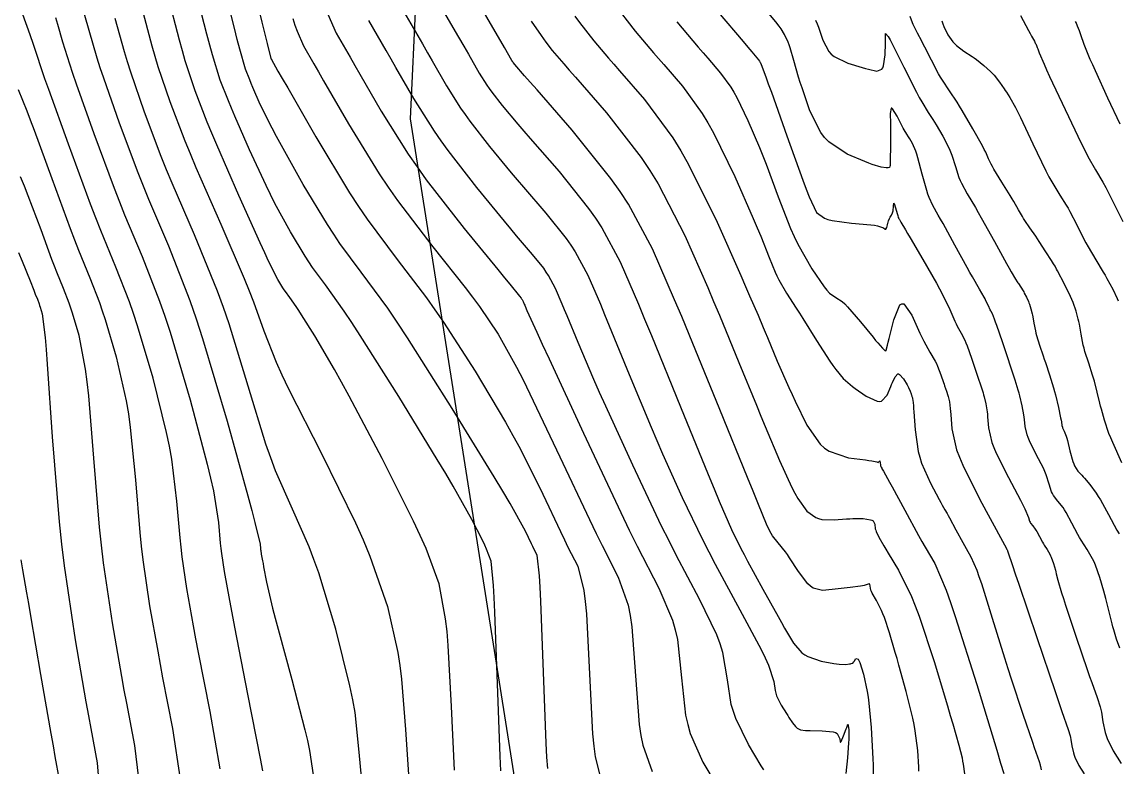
# Model space of a CAD drawing. Header units: metres. Extents: x 837476 to 838477, y 1189012 to 1191014.
# Drawn here: x 837639.7 to 837728.9, y 1190022.3 to 1190083 of the extents above; entities that cross this region are included whole.
import ezdxf

# ---------------------------------------------------------------- set-up
doc = ezdxf.new("R2010")
doc.units = ezdxf.units.M
doc.header["$LTSCALE"] = 0.3
for name, color, linetype in [('CORREDORVIA', 94, 'Continuous'), ('COTAS 10', 1, 'Continuous'), ('COTAS INT', 252, 'Continuous')]:
    doc.layers.add(name, color=color, linetype=linetype)

msp = doc.modelspace()

# ---------------------------------------------------------------- linework, layer by layer
at = {"layer": 'CORREDORVIA'}
msp.add_lwpolyline([(837910.676, 1191000.965), (838246.889, 1191005.3), (838347.391, 1190870.925), (838423.516, 1190628.699), (838450.215, 1190473.685), (838321.32, 1190375.615), (838242.09, 1190297.633), (838236.889, 1190068.622), (838166.593, 1189160.17), (837860.483, 1189307.124), (837593.191, 1189234.399), (837744.487, 1189686.609), (837700.859, 1189887.9), (837671.347, 1190075.087), (837676.273, 1190181.696), (837885.383, 1190229.429), (837983.184, 1190344.12), (837817.554, 1190502.187), (837798.033, 1190660.17), (837963.574, 1190795.982)], close=True, dxfattribs=at)
at = {"layer": 'COTAS 10'}
for points in [[(837678.684, 1190022.008), (837678.632, 1190023.2), (837678.428, 1190029.076), (837678.215, 1190034.934), (837678.157, 1190036.114), (837678.099, 1190037.102), (837677.895, 1190039.076), (837677.535, 1190040.037), (837677.379, 1190040.388), (837677.199, 1190040.775), (837676.344, 1190042.475), (837674.813, 1190045.188), (837674.206, 1190046.213), (837673.519, 1190047.356), (837670.379, 1190052.475), (837667.241, 1190057.456), (837666.556, 1190058.512), (837665.95, 1190059.428), (837664.426, 1190061.572), (837663.378, 1190062.981), (837663.071, 1190063.434), (837662.759, 1190063.915), (837661.572, 1190065.878), (837660.313, 1190068.204), (837659.955, 1190068.914), (837659.592, 1190069.652), (837658.247, 1190072.553), (837657.046, 1190075.304), (837656.774, 1190075.947), (837656.528, 1190076.538), (837655.861, 1190078.247), (837655.231, 1190080.286), (837655.008, 1190081.087), (837654.765, 1190081.99), (837653.715, 1190086.101)], [(837642.438, 1190083.326), (837642.609, 1190082.789), (837643.025, 1190081.346), (837643.574, 1190079.561), (837643.827, 1190078.808), (837644.125, 1190077.943), (837645.565, 1190073.886), (837647.22, 1190069.439), (837647.652, 1190068.329), (837648.073, 1190067.271), (837649.5, 1190063.886), (837650.922, 1190060.244), (837651.34, 1190059.024), (837651.768, 1190057.713), (837653.403, 1190052.212), (837654.794, 1190046.967), (837655.069, 1190045.817), (837655.296, 1190044.799), (837655.72, 1190042.212), (837655.856, 1190040.548), (837655.903, 1190040.112), (837655.953, 1190039.686), (837656.167, 1190038.236), (837656.606, 1190035.862), (837656.799, 1190034.854), (837657.022, 1190033.693), (837658.086, 1190028.236), (837659.101, 1190023.019), (837659.294, 1190022.011)], [(837684.715, 1190083.452), (837685.104, 1190082.916), (837686.255, 1190081.435), (837687.467, 1190080.019), (837687.896, 1190079.524), (837688.365, 1190078.984), (837690.395, 1190076.661), (837692.695, 1190073.537), (837693.334, 1190072.492), (837693.974, 1190071.369), (837696.296, 1190066.661), (837698.224, 1190062.328), (837698.617, 1190061.44), (837698.948, 1190060.687), (837699.635, 1190059.098), (837700.049, 1190058.096), (837700.209, 1190057.714), (837700.388, 1190057.287), (837701.2, 1190055.368), (837702.139, 1190053.219), (837702.399, 1190052.648), (837702.658, 1190052.087), (837703.597, 1190050.144), (837704.686, 1190048.596), (837705.041, 1190048.283), (837705.42, 1190048.021), (837706.981, 1190047.493), (837708.379, 1190047.319), (837708.655, 1190047.279), (837708.882, 1190047.244), (837709.303, 1190047.147), (837709.397, 1190047.11), (837709.419, 1190047.112), (837709.439, 1190047.12), (837709.495, 1190047.193), (837709.534, 1190047.242), (837709.542, 1190047.235), (837709.549, 1190047.219), (837709.567, 1190047.087), (837709.585, 1190046.917), (837709.592, 1190046.878), (837709.601, 1190046.841), (837709.639, 1190046.738), (837709.696, 1190046.637), (837709.717, 1190046.602), (837709.739, 1190046.564), (837709.836, 1190046.404), (837710.169, 1190045.808), (837710.34, 1190045.495), (837710.545, 1190045.119), (837711.569, 1190043.225), (837712.701, 1190041.153), (837712.975, 1190040.664), (837713.231, 1190040.211), (837714.01, 1190038.88), (837714.94, 1190036.706), (837715.29, 1190035.721), (837715.681, 1190034.57), (837717.43, 1190029.03), (837719.059, 1190023.674), (837719.374, 1190022.638), (837719.631, 1190021.797)], [(837700.096, 1190022.073), (837699.891, 1190022.414), (837698.854, 1190024.149), (837697.822, 1190026.252), (837697.62, 1190026.826), (837697.454, 1190027.396), (837697.157, 1190029.423), (837696.767, 1190031.647), (837696.543, 1190032.342), (837696.267, 1190033.071), (837694.852, 1190035.989), (837692.959, 1190039.57), (837692.383, 1190040.716), (837691.785, 1190041.93), (837689.436, 1190046.876), (837687.234, 1190051.685), (837686.729, 1190052.814), (837686.269, 1190053.854), (837684.983, 1190056.876), (837684.098, 1190059.041), (837683.89, 1190059.54), (837683.699, 1190059.997), (837683.143, 1190061.285), (837682.585, 1190062.319), (837682.392, 1190062.615), (837682.182, 1190062.915), (837681.285, 1190064.035), (837679.976, 1190065.57), (837679.507, 1190066.132), (837678.991, 1190066.754), (837676.743, 1190069.493), (837674.404, 1190072.507), (837673.831, 1190073.301), (837673.291, 1190074.079), (837671.612, 1190076.743), (837670.159, 1190079.267), (837669.761, 1190079.956), (837669.365, 1190080.642), (837667.952, 1190083.082)], [(837704.313, 1190083.121), (837704.44, 1190082.834), (837704.557, 1190082.546), (837704.898, 1190081.493), (837705.381, 1190080.558), (837705.588, 1190080.344), (837705.826, 1190080.15), (837706.948, 1190079.611), (837708.115, 1190079.263), (837708.381, 1190079.189), (837708.622, 1190079.125), (837709.288, 1190078.974), (837709.7, 1190079.122), (837709.781, 1190079.246), (837709.848, 1190079.406), (837709.971, 1190080.287), (837709.994, 1190081.235), (837709.998, 1190081.438), (837710, 1190081.615), (837710, 1190082.041), (837710.226, 1190081.777), (837710.371, 1190081.52), (837710.552, 1190081.182), (837711.504, 1190079.295), (837712.527, 1190077.265), (837712.752, 1190076.836), (837712.952, 1190076.466), (837713.465, 1190075.613), (837713.86, 1190075.028), (837713.986, 1190074.827), (837714.119, 1190074.609), (837714.659, 1190073.681), (837715.175, 1190072.67), (837715.293, 1190072.4), (837715.4, 1190072.134), (837715.698, 1190071.208), (837715.984, 1190070.32), (837716.084, 1190070.078), (837716.193, 1190069.837), (837716.663, 1190068.981), (837717.322, 1190067.871), (837717.551, 1190067.47), (837717.8, 1190067.03), (837718.866, 1190065.101), (837719.858, 1190063.297), (837720.059, 1190062.936), (837720.23, 1190062.633), (837720.581, 1190062.039), (837720.735, 1190061.816), (837720.781, 1190061.747), (837720.829, 1190061.676), (837721.012, 1190061.394), (837721.2, 1190061.083), (837721.251, 1190060.994), (837721.302, 1190060.903), (837721.479, 1190060.563), (837721.64, 1190060.208), (837721.68, 1190060.107), (837721.717, 1190060.005), (837721.836, 1190059.63), (837721.938, 1190059.215), (837721.965, 1190059.089), (837721.991, 1190058.957), (837722.081, 1190058.44), (837722.205, 1190057.833), (837722.252, 1190057.645), (837722.306, 1190057.448), (837722.546, 1190056.665), (837722.839, 1190055.783), (837722.926, 1190055.523), (837723.015, 1190055.257), (837723.356, 1190054.242), (837723.684, 1190053.189), (837723.765, 1190052.9), (837723.842, 1190052.612), (837724.085, 1190051.579), (837724.259, 1190050.731), (837724.293, 1190050.56), (837724.32, 1190050.416), (837724.368, 1190050.126), (837724.401, 1190049.985), (837724.419, 1190049.936), (837724.442, 1190049.882), (837724.557, 1190049.651), (837724.714, 1190049.247), (837724.763, 1190049.084), (837724.814, 1190048.899), (837725.02, 1190048.047), (837725.253, 1190047.19), (837725.322, 1190047.002), (837725.392, 1190046.835), (837725.66, 1190046.408), (837725.979, 1190046.066), (837726.082, 1190045.952), (837726.191, 1190045.83), (837726.636, 1190045.32), (837727.164, 1190044.6), (837727.325, 1190044.345), (837727.493, 1190044.067), (837728.154, 1190042.861), (837728.834, 1190041.609), (837729.015, 1190041.301)], [(837642.772, 1190021.262), (837642.422, 1190023.179), (837642.271, 1190024.038), (837642.095, 1190025.039), (837641.262, 1190029.84), (837640.435, 1190034.634), (837640.264, 1190035.631), (837640.117, 1190036.484), (837639.793, 1190038.371), (837639.66, 1190039.168)]]:
    msp.add_lwpolyline(points, dxfattribs=at)
at = {"layer": 'COTAS INT'}
for points in [[(837657.991, 1190088.003), (837659.242, 1190082.961), (837659.673, 1190081.224), (837659.979, 1190079.991), (837659.983, 1190079.983), (837659.985, 1190079.977), (837659.991, 1190079.963), (837660.555, 1190078.98), (837660.908, 1190078.365), (837661.346, 1190077.603), (837663.64, 1190073.612), (837666.388, 1190069.066), (837667.113, 1190067.953), (837667.822, 1190066.904), (837670.25, 1190063.64), (837672.641, 1190060.51), (837673.326, 1190059.545), (837674.02, 1190058.536), (837676.61, 1190054.539), (837679.068, 1190050.403), (837679.679, 1190049.308), (837680.259, 1190048.234), (837682.104, 1190044.539), (837683.543, 1190041.475), (837683.867, 1190040.8), (837684.16, 1190040.201), (837684.951, 1190038.663), (837685.453, 1190036.68), (837685.564, 1190035.8), (837685.662, 1190034.777), (837685.916, 1190029.886), (837686.168, 1190025.013), (837686.266, 1190024), (837686.375, 1190023.134), (837686.868, 1190021.223)], [(837682.507, 1190022.183), (837682.445, 1190023.118), (837682.385, 1190024.255), (837682.169, 1190030.041), (837681.96, 1190035.82), (837681.904, 1190036.953), (837681.848, 1190037.883), (837681.65, 1190039.554), (837681.387, 1190040.067), (837681.289, 1190040.267), (837681.181, 1190040.492), (837680.701, 1190041.513), (837679.452, 1190043.767), (837678.858, 1190044.769), (837678.158, 1190045.936), (837674.732, 1190051.513), (837671.089, 1190057.258), (837670.25, 1190058.53), (837669.485, 1190059.663), (837667.338, 1190062.606), (837665.6, 1190064.942), (837665.092, 1190065.694), (837664.573, 1190066.49), (837662.606, 1190069.745), (837660.83, 1190072.903), (837660.431, 1190073.639), (837660.073, 1190074.316), (837659.119, 1190076.258), (837658.515, 1190077.64), (837658.379, 1190077.963), (837658.256, 1190078.261), (837657.92, 1190079.119), (837657.452, 1190080.755), (837657.245, 1190081.543), (837657.004, 1190082.475), (837655.853, 1190087.052)], [(837712.726, 1190021.967), (837712.712, 1190022.308), (837712.634, 1190023.65), (837712.428, 1190025.258), (837712.334, 1190025.765), (837712.223, 1190026.3), (837711.692, 1190028.459), (837711.098, 1190030.611), (837710.948, 1190031.142), (837710.804, 1190031.644), (837710.338, 1190033.225), (837709.915, 1190034.483), (837709.799, 1190034.781), (837709.682, 1190035.058), (837709.265, 1190035.881), (837708.932, 1190036.473), (837708.87, 1190036.605), (837708.82, 1190036.723), (837708.748, 1190037.034), (837708.73, 1190037.191), (837708.715, 1190037.213), (837708.696, 1190037.225), (837708.589, 1190037.19), (837708.281, 1190037.091), (837708.135, 1190037.063), (837707.963, 1190037.034), (837707.12, 1190036.927), (837706.157, 1190036.825), (837705.909, 1190036.798), (837705.669, 1190036.773), (837704.869, 1190036.691), (837704.115, 1190036.882), (837703.904, 1190037.028), (837703.692, 1190037.215), (837702.918, 1190038.231), (837702.2, 1190039.354), (837702.024, 1190039.609), (837701.857, 1190039.84), (837700.907, 1190040.99), (837700.8, 1190041.148), (837700.699, 1190041.313), (837700.373, 1190041.96), (837699.605, 1190043.83), (837699.224, 1190044.766), (837698.771, 1190045.882), (837696.524, 1190051.42), (837694.026, 1190057.516), (837693.414, 1190058.983), (837692.836, 1190060.354), (837691.035, 1190064.511), (837689.075, 1190068.14), (837688.397, 1190069.18), (837687.66, 1190070.234), (837684.511, 1190074.166), (837681.646, 1190077.434), (837681.089, 1190078.071), (837680.634, 1190078.591), (837679.845, 1190079.5), (837679.734, 1190079.643), (837679.706, 1190079.681), (837679.681, 1190079.718), (837679.601, 1190079.845), (837678.995, 1190080.889), (837675.931, 1190086.175)], [(837674.93, 1190022.045), (837674.675, 1190027.227), (837674.418, 1190032.204), (837674.317, 1190033.341), (837674.204, 1190034.373), (837673.685, 1190037.227), (837672.605, 1190040.112), (837672.138, 1190041.163), (837671.596, 1190042.324), (837669.032, 1190047.426), (837666.341, 1190052.497), (837665.72, 1190053.639), (837665.153, 1190054.666), (837663.551, 1190057.426), (837662.477, 1190059.13), (837662.243, 1190059.491), (837662.036, 1190059.804), (837661.514, 1190060.538), (837661.155, 1190061.02), (837661.051, 1190061.175), (837660.944, 1190061.339), (837660.538, 1190062.011), (837659.797, 1190063.505), (837659.478, 1190064.188), (837659.111, 1190064.987), (837657.375, 1190068.848), (837655.576, 1190072.967), (837655.169, 1190073.93), (837654.801, 1190074.816), (837653.802, 1190077.375), (837653.009, 1190079.818), (837652.772, 1190080.631), (837652.527, 1190081.504), (837651.577, 1190085.15)], [(837673.271, 1190085.144), (837675.255, 1190081.722), (837675.679, 1190080.989), (837676.05, 1190080.349), (837676.938, 1190078.811), (837677.551, 1190077.838), (837677.748, 1190077.554), (837677.957, 1190077.264), (837678.811, 1190076.164), (837680.087, 1190074.645), (837680.562, 1190074.091), (837681.089, 1190073.48), (837683.435, 1190070.789), (837685.834, 1190067.794), (837686.395, 1190066.992), (837686.912, 1190066.2), (837688.404, 1190063.435), (837689.889, 1190059.991), (837690.4, 1190058.771), (837690.955, 1190057.435), (837693.322, 1190051.647), (837695.57, 1190046.134), (837696.051, 1190044.971), (837696.47, 1190043.965), (837697.469, 1190041.647), (837698.224, 1190040.117), (837698.489, 1190039.608), (837698.777, 1190039.062), (837700.02, 1190036.785), (837701.255, 1190034.581), (837701.539, 1190034.082), (837701.797, 1190033.631), (837702.521, 1190032.405), (837703.206, 1190031.623), (837703.439, 1190031.452), (837703.692, 1190031.302), (837704.763, 1190030.925), (837705.799, 1190030.734), (837706.028, 1190030.701), (837706.233, 1190030.677), (837706.768, 1190030.661), (837707.082, 1190030.703), (837707.148, 1190030.715), (837707.205, 1190030.728), (837707.336, 1190030.777), (837707.42, 1190030.866), (837707.448, 1190030.904), (837707.478, 1190030.947), (837707.602, 1190031.153), (837707.779, 1190031.107), (837707.842, 1190030.992), (837707.911, 1190030.831), (837708.209, 1190029.882), (837708.511, 1190028.461), (837708.582, 1190028.003), (837708.647, 1190027.517), (837708.837, 1190025.531), (837708.956, 1190023.497), (837708.976, 1190022.982), (837708.991, 1190022.487), (837709.002, 1190020.871)], [(837644.452, 1190084.76), (837645.163, 1190082.297), (837645.812, 1190080.046), (837646.063, 1190079.264), (837646.346, 1190078.412), (837647.624, 1190074.758), (837649.14, 1190070.727), (837649.572, 1190069.637), (837650.009, 1190068.558), (837651.633, 1190064.758), (837653.374, 1190060.299), (837653.886, 1190058.805), (837654.41, 1190057.199), (837656.411, 1190050.463), (837658.093, 1190044.386), (837658.415, 1190043.195), (837658.676, 1190042.217), (837659.103, 1190040.463), (837659.132, 1190040.115), (837659.142, 1190040.023), (837659.152, 1190039.934), (837659.197, 1190039.63), (837659.294, 1190039.108), (837659.337, 1190038.882), (837659.388, 1190038.619), (837659.63, 1190037.375), (837660.121, 1190035.258), (837660.328, 1190034.445), (837660.566, 1190033.534), (837661.682, 1190029.427), (837662.749, 1190025.35), (837662.956, 1190024.459), (837663.125, 1190023.671), (837663.415, 1190021.682)], [(837649.439, 1190084.199), (837650.289, 1190081.018), (837650.536, 1190080.175), (837650.788, 1190079.349), (837651.743, 1190076.502), (837652.981, 1190073.303), (837653.412, 1190072.254), (837653.882, 1190071.134), (837655.897, 1190066.502), (837657.812, 1190062.075), (837658.218, 1190061.084), (837658.571, 1190060.195), (837659.395, 1190057.833), (837660.404, 1190055.267), (837660.873, 1190054.249), (837661.424, 1190053.099), (837664.097, 1190047.833), (837666.874, 1190042.191), (837667.49, 1190040.803), (837668.04, 1190039.49), (837669.476, 1190035.379), (837670.308, 1190031.644), (837670.478, 1190030.568), (837670.622, 1190029.475), (837670.922, 1190025.379), (837671.228, 1190020.891)], [(837664.229, 1190084.489), (837665.293, 1190082.052), (837666.42, 1190080.101), (837666.802, 1190079.44), (837667.213, 1190078.726), (837668.949, 1190075.708), (837671.161, 1190072.199), (837671.873, 1190071.175), (837672.627, 1190070.128), (837675.708, 1190066.157), (837678.443, 1190062.808), (837678.98, 1190062.153), (837679.42, 1190061.616), (837680.21, 1190060.658), (837680.356, 1190060.476), (837680.39, 1190060.427), (837680.422, 1190060.378), (837680.513, 1190060.21), (837680.604, 1190059.999), (837680.635, 1190059.925), (837680.669, 1190059.843), (837680.813, 1190059.49), (837681.618, 1190057.714), (837682.068, 1190056.735), (837682.616, 1190055.545), (837685.419, 1190049.49), (837688.455, 1190043.035), (837689.151, 1190041.593), (837689.785, 1190040.3), (837691.551, 1190036.881), (837692.662, 1190034.274), (837692.883, 1190033.495), (837693.066, 1190032.691), (837693.41, 1190029.577), (837693.736, 1190026.528), (837693.906, 1190025.765), (837694.111, 1190025.036), (837695.143, 1190022.697), (837696.296, 1190020.75)], [(837687.863, 1190084.492), (837689.635, 1190082.211), (837691.116, 1190080.471), (837691.533, 1190079.987), (837691.952, 1190079.501), (837693.488, 1190077.737), (837695.085, 1190075.533), (837695.543, 1190074.771), (837696.007, 1190073.943), (837697.737, 1190070.402), (837699.246, 1190066.972), (837699.57, 1190066.214), (837699.855, 1190065.538), (837700.545, 1190063.791), (837701.022, 1190062.614), (837701.171, 1190062.298), (837701.328, 1190061.987), (837701.958, 1190060.9), (837702.746, 1190059.663), (837703.002, 1190059.257), (837703.276, 1190058.823), (837704.401, 1190057.027), (837705.483, 1190055.351), (837705.728, 1190054.993), (837705.95, 1190054.682), (837706.555, 1190053.94), (837707.118, 1190053.45), (837707.313, 1190053.297), (837707.525, 1190053.136), (837708.433, 1190052.493), (837709.315, 1190052.086), (837709.511, 1190052.074), (837709.686, 1190052.106), (837710.141, 1190052.586), (837710.434, 1190053.282), (837710.506, 1190053.451), (837710.573, 1190053.609), (837710.785, 1190054.093), (837711.003, 1190054.319), (837711.075, 1190054.314), (837711.151, 1190054.28), (837711.47, 1190053.916), (837711.767, 1190053.425), (837711.83, 1190053.312), (837711.885, 1190053.209), (837712.015, 1190052.916), (837712.083, 1190052.709), (837712.1, 1190052.66), (837712.115, 1190052.614), (837712.161, 1190052.476), (837712.197, 1190052.361), (837712.206, 1190052.33), (837712.214, 1190052.298), (837712.241, 1190052.186), (837712.28, 1190051.745), (837712.297, 1190051.507), (837712.316, 1190051.218), (837712.406, 1190049.757), (837712.662, 1190048.002), (837712.786, 1190047.529), (837712.933, 1190047.062), (837713.656, 1190045.418), (837714.37, 1190044.107), (837714.511, 1190043.85), (837714.627, 1190043.637), (837714.843, 1190043.249), (837715.012, 1190042.947), (837715.098, 1190042.788), (837715.202, 1190042.597), (837715.722, 1190041.637), (837716.297, 1190040.585), (837716.436, 1190040.337), (837716.565, 1190040.107), (837716.961, 1190039.432), (837717.432, 1190038.328), (837717.61, 1190037.829), (837717.809, 1190037.245), (837718.696, 1190034.434), (837719.699, 1190031.192), (837719.971, 1190030.335), (837720.24, 1190029.497), (837721.188, 1190026.62), (837721.956, 1190024.35), (837722.111, 1190023.894), (837722.241, 1190023.514), (837722.503, 1190022.763), (837722.588, 1190022.498), (837722.607, 1190022.424), (837722.624, 1190022.349), (837722.666, 1190022.074)], [(837655.847, 1190022.173), (837655.023, 1190026.841), (837654.095, 1190031.634), (837653.881, 1190032.762), (837653.686, 1190033.802), (837653.137, 1190036.841), (837652.755, 1190039.438), (837652.664, 1190040.2), (837652.581, 1190040.981), (837652.336, 1190043.96), (837651.917, 1190047.38), (837651.723, 1190048.44), (837651.495, 1190049.548), (837650.394, 1190053.96), (837649.127, 1190058.226), (837648.795, 1190059.243), (837648.471, 1190060.189), (837647.368, 1190063.014), (837646.137, 1190065.983), (837645.732, 1190067.02), (837645.299, 1190068.151), (837643.506, 1190073.014), (837641.903, 1190077.474), (837641.591, 1190078.352), (837641.335, 1190079.075), (837640.887, 1190080.395), (837640.765, 1190080.818), (837640.715, 1190080.976), (837640.658, 1190081.151), (837640.395, 1190081.929), (837639.777, 1190083.576)], [(837667.526, 1190019.737), (837667.169, 1190023.53), (837666.826, 1190026.746), (837666.639, 1190027.796), (837666.413, 1190028.915), (837665.266, 1190033.53), (837663.869, 1190038.114), (837663.486, 1190039.212), (837663.104, 1190040.236), (837661.736, 1190043.318), (837660.356, 1190046.433), (837659.968, 1190047.477), (837659.576, 1190048.601), (837658.135, 1190053.318), (837656.576, 1190058.39), (837656.11, 1190059.737), (837655.629, 1190061.06), (837653.765, 1190065.63), (837651.946, 1190069.846), (837651.492, 1190070.945), (837651.061, 1190072.015), (837649.684, 1190075.63), (837648.567, 1190078.88), (837648.3, 1190079.719), (837648.05, 1190080.532), (837647.301, 1190083.248)], [(837661.754, 1190083.26), (837661.934, 1190082.715), (837662.104, 1190082.233), (837662.633, 1190081.021), (837663.475, 1190079.561), (837663.842, 1190078.924), (837664.267, 1190078.185), (837666.287, 1190074.674), (837668.8, 1190070.603), (837669.537, 1190069.511), (837670.291, 1190068.435), (837673.163, 1190064.674), (837675.796, 1190061.357), (837676.401, 1190060.56), (837676.951, 1190059.815), (837678.488, 1190057.564), (837679.978, 1190054.87), (837680.499, 1190053.846), (837681.066, 1190052.702), (837683.506, 1190047.564), (837685.905, 1190042.458), (837686.446, 1190041.334), (837686.933, 1190040.335), (837688.251, 1190037.772), (837689.058, 1190035.477), (837689.223, 1190034.648), (837689.364, 1190033.734), (837689.663, 1190029.732), (837689.952, 1190025.771), (837690.086, 1190024.883), (837690.243, 1190024.085), (837691.006, 1190021.96)], [(837670.612, 1190084.113), (837672.31, 1190081.182), (837672.72, 1190080.473), (837673.104, 1190079.808), (837674.275, 1190077.777), (837675.421, 1190075.958), (837675.79, 1190075.428), (837676.18, 1190074.885), (837677.777, 1190072.828), (837679.539, 1190070.7), (837680.034, 1190070.112), (837680.533, 1190069.525), (837682.36, 1190067.412), (837684.008, 1190065.355), (837684.394, 1190064.803), (837684.749, 1190064.259), (837685.774, 1190062.36), (837686.794, 1190059.994), (837687.145, 1190059.155), (837687.526, 1190058.238), (837689.152, 1190054.261), (837690.919, 1190049.994), (837691.39, 1190048.892), (837691.852, 1190047.825), (837693.452, 1190044.261), (837695.114, 1190040.826), (837695.615, 1190039.84), (837696.133, 1190038.839), (837698.152, 1190035.098), (837699.872, 1190031.868), (837700.202, 1190031.19), (837700.469, 1190030.604), (837700.904, 1190029.268), (837701.012, 1190028.532), (837701.072, 1190028.325), (837701.145, 1190028.117), (837701.52, 1190027.353), (837701.941, 1190026.662), (837702.043, 1190026.5), (837702.139, 1190026.349), (837702.434, 1190025.911), (837702.687, 1190025.609), (837702.756, 1190025.544), (837702.826, 1190025.488), (837703.074, 1190025.354), (837703.494, 1190025.293), (837703.672, 1190025.282), (837703.877, 1190025.274), (837704.84, 1190025.267), (837705.751, 1190025.174), (837705.924, 1190025.111), (837706.063, 1190025.032), (837706.275, 1190024.612), (837706.316, 1190024.328), (837706.346, 1190024.335), (837706.384, 1190024.378), (837706.592, 1190024.842), (837706.805, 1190025.416), (837706.847, 1190025.529), (837706.882, 1190025.622), (837706.944, 1190025.79), (837706.962, 1190025.747), (837706.969, 1190025.706), (837706.977, 1190025.653), (837707.012, 1190025.355), (837707.018, 1190024.774), (837707.009, 1190024.541), (837706.994, 1190024.278), (837706.898, 1190023.068), (837706.772, 1190021.776)], [(837696.397, 1190083.763), (837698.415, 1190081.376), (837698.806, 1190080.913), (837699.125, 1190080.535), (837699.675, 1190079.887), (837699.755, 1190079.777), (837699.778, 1190079.739), (837699.801, 1190079.698), (837699.887, 1190079.521), (837700.26, 1190078.508), (837700.464, 1190077.94), (837700.712, 1190077.246), (837701.971, 1190073.701), (837703.279, 1190070.09), (837703.559, 1190069.355), (837703.802, 1190068.734), (837704.382, 1190067.449), (837705.03, 1190066.992), (837705.317, 1190066.894), (837705.651, 1190066.808), (837707.244, 1190066.6), (837708.798, 1190066.462), (837709.107, 1190066.42), (837709.364, 1190066.376), (837709.853, 1190066.205), (837709.981, 1190066.101), (837710.01, 1190066.099), (837710.036, 1190066.109), (837710.106, 1190066.244), (837710.16, 1190066.454), (837710.175, 1190066.512), (837710.191, 1190066.569), (837710.251, 1190066.774), (837710.324, 1190066.968), (837710.348, 1190067.018), (837710.374, 1190067.068), (837710.483, 1190067.234), (837710.58, 1190067.446), (837710.599, 1190067.523), (837710.615, 1190067.609), (837710.643, 1190067.986), (837710.675, 1190068.224), (837710.693, 1190068.223), (837710.715, 1190068.191), (837710.828, 1190067.832), (837710.947, 1190067.378), (837710.972, 1190067.287), (837710.995, 1190067.211), (837711.049, 1190067.06), (837711.102, 1190066.968), (837711.124, 1190066.93), (837711.149, 1190066.885), (837711.264, 1190066.676), (837711.619, 1190066.06), (837711.795, 1190065.759), (837712.005, 1190065.401), (837713.044, 1190063.637), (837714.145, 1190061.714), (837714.394, 1190061.256), (837714.619, 1190060.831), (837715.229, 1190059.562), (837715.647, 1190058.625), (837715.751, 1190058.408), (837715.85, 1190058.209), (837716.164, 1190057.645), (837716.466, 1190057.06), (837716.556, 1190056.849), (837716.65, 1190056.615), (837717.015, 1190055.593), (837717.363, 1190054.543), (837717.447, 1190054.292), (837717.524, 1190054.059), (837717.759, 1190053.359), (837717.941, 1190052.775), (837717.986, 1190052.615), (837718.028, 1190052.455), (837718.163, 1190051.882), (837718.27, 1190051.238), (837718.295, 1190051.033), (837718.318, 1190050.817), (837718.387, 1190049.941), (837718.669, 1190048.741), (837718.826, 1190048.32), (837719.019, 1190047.861), (837720.003, 1190045.885), (837720.99, 1190044.032), (837721.184, 1190043.65), (837721.345, 1190043.326), (837721.64, 1190042.628), (837721.737, 1190042.327), (837721.773, 1190042.251), (837721.812, 1190042.18), (837721.986, 1190041.95), (837722.194, 1190041.69), (837722.254, 1190041.598), (837722.315, 1190041.498), (837722.547, 1190041.068), (837722.787, 1190040.611), (837722.853, 1190040.494), (837722.919, 1190040.381), (837723.157, 1190040.012), (837723.38, 1190039.631), (837723.437, 1190039.511), (837723.492, 1190039.386), (837723.672, 1190038.883), (837723.829, 1190038.344), (837723.87, 1190038.195), (837723.909, 1190038.047), (837724.039, 1190037.517), (837724.342, 1190036.487), (837724.489, 1190036.025), (837724.664, 1190035.485), (837725.528, 1190032.892), (837726.423, 1190030.255), (837726.618, 1190029.687), (837726.791, 1190029.189), (837727.225, 1190027.976), (837727.472, 1190027.211), (837727.526, 1190026.996), (837727.574, 1190026.78), (837727.696, 1190025.987), (837727.876, 1190025.136), (837727.96, 1190024.883), (837728.06, 1190024.623), (837728.545, 1190023.623), (837729.174, 1190022.606)], [(837729.069, 1190031.986), (837728.811, 1190032.726), (837728.579, 1190033.481), (837728.513, 1190033.717), (837728.447, 1190033.964), (837728.204, 1190034.958), (837727.939, 1190036.035), (837727.859, 1190036.335), (837727.777, 1190036.636), (837727.457, 1190037.731), (837727.091, 1190038.753), (837726.98, 1190039.008), (837726.864, 1190039.25), (837726.411, 1190040.024), (837725.928, 1190040.775), (837725.794, 1190041.003), (837725.66, 1190041.24), (837725.174, 1190042.169), (837724.702, 1190043.043), (837724.578, 1190043.246), (837724.455, 1190043.432), (837724.034, 1190043.961), (837723.68, 1190044.426), (837723.6, 1190044.572), (837723.527, 1190044.725), (837723.33, 1190045.338), (837723.079, 1190046.112), (837722.974, 1190046.367), (837722.852, 1190046.639), (837722.28, 1190047.768), (837721.73, 1190048.872), (837721.623, 1190049.128), (837721.535, 1190049.363), (837721.377, 1190050.033), (837721.319, 1190050.617), (837721.294, 1190050.797), (837721.264, 1190050.985), (837721.124, 1190051.731), (837720.935, 1190052.534), (837720.876, 1190052.758), (837720.812, 1190052.982), (837720.557, 1190053.8), (837720.229, 1190054.781), (837720.12, 1190055.108), (837720.003, 1190055.46), (837719.515, 1190056.932), (837719.062, 1190058.272), (837718.968, 1190058.541), (837718.886, 1190058.765), (837718.704, 1190059.205), (837718.598, 1190059.395), (837718.565, 1190059.462), (837718.53, 1190059.536), (837718.389, 1190059.852), (837718.183, 1190060.281), (837718.107, 1190060.424), (837718.023, 1190060.579), (837717.651, 1190061.228), (837717.087, 1190062.214), (837716.882, 1190062.581), (837716.655, 1190062.988), (837715.661, 1190064.797), (837714.695, 1190066.553), (837714.487, 1190066.927), (837714.304, 1190067.252), (837713.856, 1190068.02), (837713.553, 1190068.686), (837713.461, 1190068.947), (837713.366, 1190069.241), (837712.996, 1190070.579), (837712.634, 1190071.91), (837712.546, 1190072.199), (837712.462, 1190072.453), (837712.199, 1190073.086), (837711.986, 1190073.452), (837711.934, 1190073.538), (837711.884, 1190073.617), (837711.729, 1190073.847), (837711.526, 1190074.184), (837711.448, 1190074.33), (837711.359, 1190074.498), (837710.956, 1190075.298), (837710.585, 1190075.91), (837710.516, 1190075.961), (837710.462, 1190075.959), (837710.39, 1190075.525), (837710.407, 1190074.71), (837710.409, 1190074.469), (837710.411, 1190074.221), (837710.407, 1190073.271), (837710.398, 1190072.409), (837710.396, 1190072.217), (837710.394, 1190072.045), (837710.388, 1190071.593), (837710.378, 1190071.325), (837710.373, 1190071.27), (837710.367, 1190071.224), (837710.337, 1190071.123), (837710.211, 1190071.1), (837710.145, 1190071.103), (837710.064, 1190071.109), (837709.658, 1190071.164), (837708.931, 1190071.373), (837708.647, 1190071.478), (837708.328, 1190071.602), (837706.88, 1190072.218), (837705.391, 1190073.213), (837705.047, 1190073.576), (837704.731, 1190073.978), (837703.836, 1190075.744), (837703.21, 1190077.597), (837703.063, 1190078.053), (837702.929, 1190078.483), (837702.542, 1190079.832), (837702.237, 1190080.879), (837702.154, 1190081.12), (837702.072, 1190081.34), (837701.783, 1190081.956), (837701.503, 1190082.403), (837701.427, 1190082.516), (837701.352, 1190082.623), (837701.088, 1190082.973), (837700.51, 1190083.667)], [(837729.242, 1190047.091), (837728.496, 1190048.727), (837728.332, 1190049.117), (837728.187, 1190049.479), (837727.818, 1190050.557), (837727.578, 1190051.45), (837727.515, 1190051.696), (837727.453, 1190051.941), (837727.24, 1190052.82), (837727.009, 1190053.715), (837726.935, 1190053.97), (837726.858, 1190054.228), (837726.542, 1190055.186), (837726.239, 1190056.144), (837726.17, 1190056.402), (837726.107, 1190056.657), (837725.929, 1190057.551), (837725.784, 1190058.373), (837725.742, 1190058.581), (837725.698, 1190058.782), (837725.53, 1190059.44), (837725.276, 1190060.145), (837725.177, 1190060.376), (837725.067, 1190060.621), (837724.568, 1190061.635), (837724.009, 1190062.71), (837723.935, 1190062.851), (837723.808, 1190063.092), (837723.683, 1190063.289), (837723.61, 1190063.403), (837723.52, 1190063.544), (837723.058, 1190064.267), (837722.513, 1190065.106), (837722.371, 1190065.32), (837722.233, 1190065.526), (837721.766, 1190066.201), (837721.354, 1190066.807), (837721.25, 1190066.968), (837721.151, 1190067.126), (837720.831, 1190067.676), (837720.446, 1190068.347), (837720.306, 1190068.582), (837720.151, 1190068.838), (837719.47, 1190069.941), (837718.833, 1190070.988), (837718.707, 1190071.208), (837718.601, 1190071.399), (837718.4, 1190071.837), (837718.166, 1190072.359), (837718.041, 1190072.602), (837717.889, 1190072.888), (837717.119, 1190074.276), (837716.252, 1190075.766), (837716.038, 1190076.116), (837715.836, 1190076.438), (837715.201, 1190077.378), (837714.636, 1190078.224), (837714.478, 1190078.487), (837714.319, 1190078.763), (837713.739, 1190079.867), (837713.209, 1190080.927), (837713.082, 1190081.175), (837712.962, 1190081.405), (837712.601, 1190082.071), (837712.326, 1190082.607), (837712.261, 1190082.754), (837712.201, 1190082.9), (837712.023, 1190083.424)], [(837721.005, 1190083.5), (837721.654, 1190082.27), (837721.785, 1190082.022), (837721.896, 1190081.815), (837722.119, 1190081.402), (837722.197, 1190081.26), (837722.215, 1190081.223), (837722.232, 1190081.187), (837722.284, 1190081.068), (837722.344, 1190080.907), (837722.367, 1190080.845), (837722.392, 1190080.776), (837722.504, 1190080.463), (837722.907, 1190079.533), (837723.116, 1190079.074), (837723.366, 1190078.529), (837724.62, 1190075.835), (837725.931, 1190073.097), (837726.217, 1190072.525), (837726.47, 1190072.032), (837727.107, 1190070.924), (837727.701, 1190069.923), (837727.927, 1190069.498), (837728.179, 1190069.01), (837729.313, 1190066.714)], [(837681.158, 1190083.047), (837681.973, 1190081.858), (837682.166, 1190081.586), (837682.345, 1190081.34), (837682.874, 1190080.659), (837683.818, 1190079.567), (837684.259, 1190079.061), (837684.778, 1190078.467), (837687.301, 1190075.586), (837690.122, 1190071.949), (837690.828, 1190070.879), (837691.502, 1190069.781), (837693.665, 1190065.586), (837695.53, 1190061.341), (837696.015, 1190060.211), (837696.487, 1190059.102), (837698.079, 1190055.259), (837699.501, 1190051.773), (837699.865, 1190050.889), (837700.217, 1190050.039), (837701.383, 1190047.259), (837702.38, 1190045.075), (837702.626, 1190044.601), (837702.86, 1190044.183), (837703.593, 1190043.144), (837704.328, 1190042.627), (837704.562, 1190042.538), (837704.809, 1190042.472), (837705.813, 1190042.431), (837706.839, 1190042.515), (837707.1, 1190042.529), (837707.351, 1190042.538), (837708.174, 1190042.538), (837708.782, 1190042.451), (837708.897, 1190042.405), (837708.989, 1190042.351), (837709.131, 1190042.078), (837709.176, 1190041.715), (837709.207, 1190041.604), (837709.246, 1190041.488), (837709.456, 1190041.032), (837709.862, 1190040.321), (837710.024, 1190040.045), (837710.209, 1190039.735), (837711.06, 1190038.329), (837712.108, 1190036.197), (837712.418, 1190035.43), (837712.736, 1190034.586), (837713.955, 1190030.896), (837715.039, 1190027.303), (837715.273, 1190026.52), (837715.477, 1190025.829), (837715.975, 1190024.099), (837716.232, 1190023.053), (837716.285, 1190022.794), (837716.331, 1190022.547), (837716.431, 1190021.768)], [(837693.016, 1190082.987), (837694.765, 1190080.924), (837695.169, 1190080.45), (837695.539, 1190080.018), (837696.582, 1190078.812), (837697.42, 1190077.655), (837697.66, 1190077.255), (837697.904, 1190076.82), (837698.812, 1190074.962), (837699.753, 1190072.74), (837700.017, 1190072.077), (837700.283, 1190071.392), (837701.258, 1190068.746), (837702.278, 1190066.153), (837702.573, 1190065.502), (837702.874, 1190064.88), (837704.004, 1190062.875), (837705.012, 1190061.411), (837705.236, 1190061.13), (837705.435, 1190060.902), (837705.953, 1190060.527), (837706.483, 1190060.21), (837706.69, 1190060.019), (837706.923, 1190059.783), (837707.979, 1190058.557), (837708.996, 1190057.304), (837709.203, 1190057.052), (837709.379, 1190056.84), (837709.749, 1190056.416), (837709.885, 1190056.285), (837709.913, 1190056.259), (837709.938, 1190056.236), (837709.993, 1190056.189), (837710.019, 1190056.177), (837710.025, 1190056.177), (837710.03, 1190056.178), (837710.043, 1190056.192), (837710.053, 1190056.216), (837710.059, 1190056.23), (837710.072, 1190056.259), (837710.173, 1190056.656), (837710.232, 1190056.895), (837710.304, 1190057.191), (837710.677, 1190058.727), (837711.182, 1190059.941), (837711.338, 1190060.034), (837711.501, 1190060.02), (837712.146, 1190059.092), (837712.793, 1190057.647), (837712.956, 1190057.308), (837713.113, 1190056.995), (837713.624, 1190056.085), (837714.045, 1190055.356), (837714.145, 1190055.157), (837714.238, 1190054.959), (837714.515, 1190054.255), (837714.723, 1190053.626), (837714.773, 1190053.476), (837714.82, 1190053.336), (837714.96, 1190052.918), (837715.069, 1190052.568), (837715.096, 1190052.472), (837715.121, 1190052.377), (837715.202, 1190052.034), (837715.275, 1190051.492), (837715.296, 1190051.27), (837715.317, 1190051.018), (837715.396, 1190049.849), (837715.795, 1190048.133), (837716.017, 1190047.536), (837716.288, 1190046.887), (837717.674, 1190044.099), (837719.515, 1190040.71), (837719.85, 1190040.095), (837719.855, 1190040.086), (837719.857, 1190040.081), (837719.86, 1190040.076), (837719.875, 1190040.048), (837719.892, 1190040.017), (837719.9, 1190040.003), (837719.911, 1190039.983), (837719.925, 1190039.951), (837719.93, 1190039.937), (837719.936, 1190039.92), (837719.962, 1190039.838), (837720.34, 1190038.709), (837720.568, 1190038.032), (837720.849, 1190037.197), (837722.309, 1190032.866), (837723.801, 1190028.454), (837724.103, 1190027.568), (837724.355, 1190026.828), (837724.864, 1190025.369), (837725.03, 1190024.855), (837725.066, 1190024.71), (837725.099, 1190024.564), (837725.181, 1190024.03), (837725.302, 1190023.457), (837725.359, 1190023.287), (837725.426, 1190023.112), (837725.752, 1190022.439), (837726.176, 1190021.754)], [(837714.577, 1190083.07), (837714.665, 1190082.83), (837714.755, 1190082.604), (837715.086, 1190081.913), (837715.492, 1190081.351), (837715.628, 1190081.207), (837715.775, 1190081.068), (837716.39, 1190080.606), (837717.054, 1190080.165), (837717.231, 1190080.04), (837717.406, 1190079.912), (837718.01, 1190079.439), (837718.561, 1190078.935), (837718.701, 1190078.789), (837718.836, 1190078.639), (837719.278, 1190078.075), (837719.657, 1190077.528), (837719.752, 1190077.389), (837719.842, 1190077.256), (837720.133, 1190076.824), (837720.578, 1190076.006), (837720.766, 1190075.629), (837720.982, 1190075.187), (837721.998, 1190073.052), (837723.063, 1190070.853), (837723.31, 1190070.371), (837723.537, 1190069.945), (837724.187, 1190068.868), (837724.713, 1190068.061), (837724.862, 1190067.805), (837725.013, 1190067.536), (837725.571, 1190066.446), (837726.155, 1190065.293), (837726.322, 1190064.984), (837726.492, 1190064.678), (837727.124, 1190063.609), (837727.729, 1190062.608), (837727.881, 1190062.345), (837728.027, 1190062.09), (837728.5, 1190061.218), (837728.872, 1190060.463), (837728.954, 1190060.28)], [(837729.117, 1190074.661), (837728.103, 1190076.778), (837727.091, 1190078.983), (837726.87, 1190079.48), (837726.675, 1190079.929), (837726.187, 1190081.143), (837725.909, 1190081.917), (837725.847, 1190082.088), (837725.792, 1190082.241), (837725.643, 1190082.638), (837725.515, 1190082.933), (837725.473, 1190083.021)], [(837639.41, 1190077.486), (837640.11, 1190075.735), (837640.388, 1190075.001), (837640.702, 1190074.159), (837642.141, 1190070.217), (837643.636, 1190066.151), (837643.985, 1190065.231), (837644.307, 1190064.4), (837645.235, 1190062.141), (837646.019, 1190060.135), (837646.249, 1190059.462), (837646.485, 1190058.74), (837647.386, 1190055.708), (837648.197, 1190052.13), (837648.377, 1190051.062), (837648.537, 1190049.961), (837648.953, 1190045.708), (837649.305, 1190041.415), (837649.426, 1190040.289), (837649.556, 1190039.19), (837650.107, 1190035.446), (837650.765, 1190031.743), (837650.963, 1190030.669), (837651.167, 1190029.575), (837651.96, 1190025.446), (837652.594, 1190021.327)], [(837649.341, 1190020.481), (837648.897, 1190024.052), (837648.24, 1190027.515), (837648.045, 1190028.577), (837647.845, 1190029.684), (837647.077, 1190034.052), (837646.357, 1190038.941), (837646.187, 1190040.377), (837646.03, 1190041.848), (837645.569, 1190047.456), (837645.157, 1190052.542), (837645.03, 1190053.684), (837644.898, 1190054.711), (837644.377, 1190057.456), (837643.844, 1190059.253), (837643.704, 1190059.681), (837643.567, 1190060.08), (837643.103, 1190061.269), (837642.553, 1190062.608), (837642.362, 1190063.1), (837642.155, 1190063.646), (837641.269, 1190066.055), (837640.225, 1190068.825), (837639.918, 1190069.597), (837639.603, 1190070.371)], [(837639.447, 1190064.192), (837639.747, 1190063.49), (837640.397, 1190061.894), (837640.674, 1190061.14), (837640.739, 1190060.969), (837640.798, 1190060.815), (837640.97, 1190060.397), (837641.116, 1190060.025), (837641.158, 1190059.9), (837641.202, 1190059.766), (837641.369, 1190059.205), (837641.6, 1190057.292), (837641.684, 1190056.307), (837641.777, 1190055.124), (837642.185, 1190049.205), (837642.754, 1190042.281), (837642.948, 1190040.465), (837643.158, 1190038.693), (837644.047, 1190032.657), (837644.925, 1190027.625), (837645.127, 1190026.485), (837645.312, 1190025.456), (837645.835, 1190022.657), (837646.088, 1190019.635)]]:
    msp.add_lwpolyline(points, dxfattribs=at)

doc.saveas('drawing.dxf')
